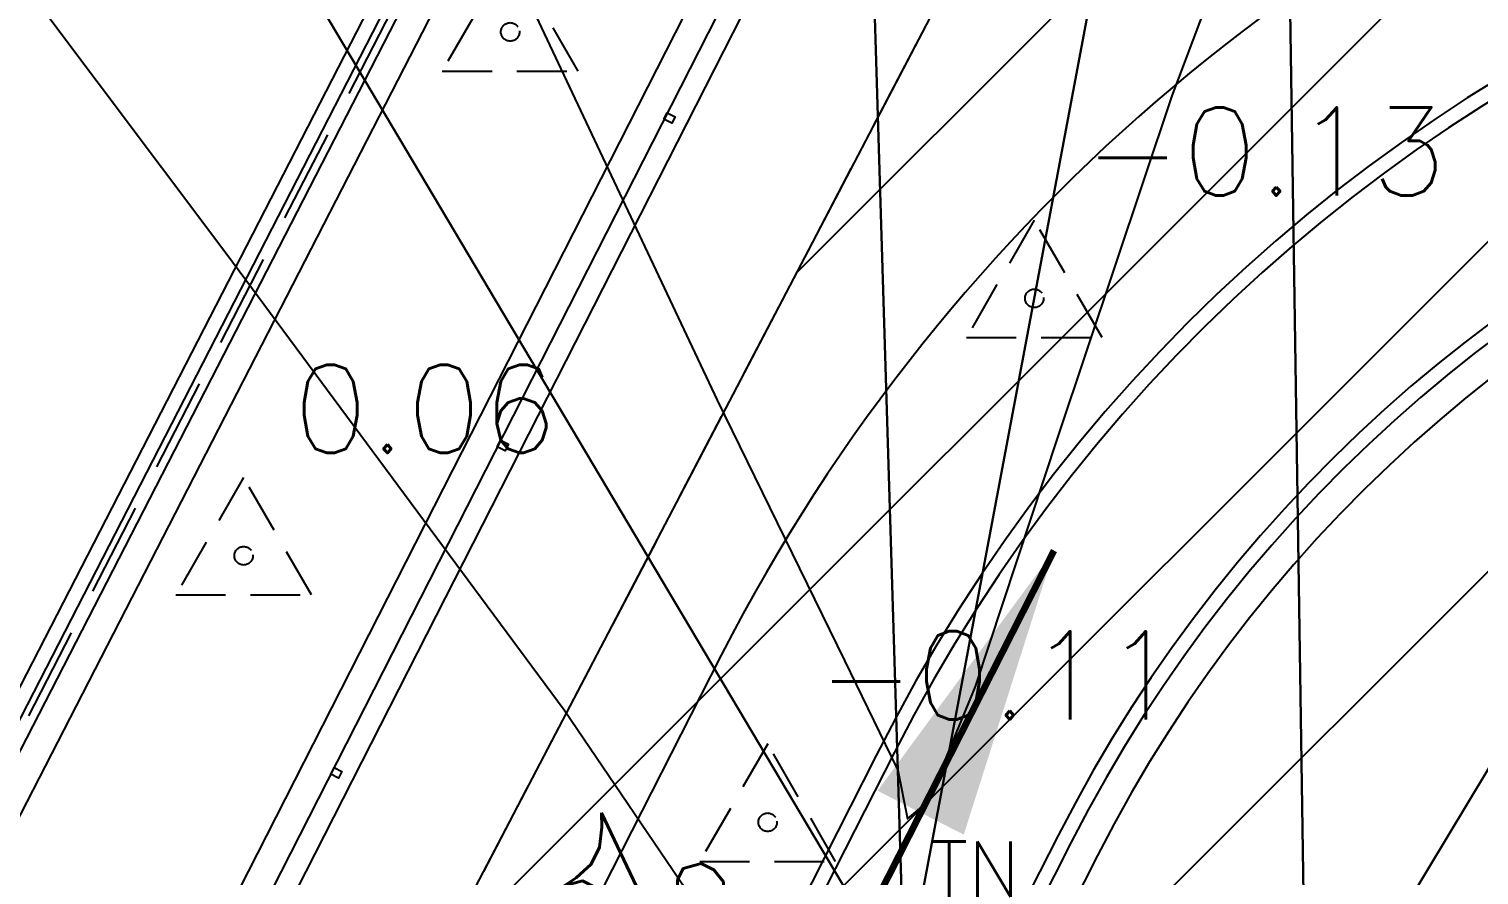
# Model space of a CAD drawing. Header units: metres. Extents: x 543100 to 543604, y 9574012 to 9574398.
# Drawn here: x 543218.71 to 543228.57, y 9574303.71 to 9574309.47 of the extents above; entities that cross this region are included whole.
import ezdxf

# ---------------------------------------------------------------- set-up
doc = ezdxf.new("R2010")
doc.units = ezdxf.units.M
doc.header["$LTSCALE"] = 0.1
for name, pattern in [('CONTINUO', [0]), ('DASHED2', [9.524999999999999, 6.35, -3.175]), ('HIDDEN', [9.524999999999999, 6.35, -3.175])]:
    doc.linetypes.add(name, pattern=pattern)
for name, color, linetype in [('###C_TOPO_TEXT', 7, 'Continuous'), ('#PROJ_PLATOS', 2, 'HIDDEN'), ('_TN', 2, 'CONTINUO'), ('Area praça', 5, 'Continuous'), ('C-TOPO-TEXT', 7, 'Continuous'), ('CurvasTG', 7, 'CONTINUO'), ('E2', 7, 'CONTINUO'), ('HACHURA', 1, 'Continuous'), ('IMPL_CERCA', 8, 'Continuous'), ('IMPL_MEIO FIO', 8, 'Continuous'), ('IMPL_VEGETAÇÃO', 8, 'Continuous'), ('IMPL_ÁRVORES', 8, 'Continuous'), ('IMPLANTAÇÃO', 1, 'Continuous'), ('MalhaTriTG', 7, 'CONTINUO'), ('PROJ_PLATOS', 2, 'DASHED2'), ('XREF_IMPLNTACAO', 2, 'Continuous')]:
    doc.layers.add(name, color=color, linetype=linetype)
doc.layers.get('IMPLANTAÇÃO').off()
doc.styles.add('SIMPLEX', font='simplex', dxfattribs={"height": 0.2})
doc.styles.get("Standard").update_dxf_attribs({"font": 'simplex.shx'})
doc.dimstyles.get("Standard").update_dxf_attribs({"dimtxt": 0.18, "dimasz": 0.18, "dimexe": 0.18, "dimexo": 0.0625, "dimgap": 0.09, "dimtad": 0, "dimtih": 1, "dimtoh": 1, "dimdec": 4, "dimzin": 0, "dimdsep": 46, "dimtxsty": 'Standard', "dimcen": 0.09, "dimadec": 0, "dimazin": 0, "dimtfac": 1, "dimtdec": 4, "dimtofl": 0, "dimtmove": 0, "dimatfit": 3, "dimfxl": 1, "dimtolj": 1, "dimtzin": 0, "dimarcsym": 0})

# ---------------------------------------------------------------- blocks, each defined once
blk = doc.blocks.new('A$C76815E95')
at = {"layer": 'HACHURA'}
h = blk.add_hatch(dxfattribs=at)
h.set_pattern_fill('ANSI31', color=1, scale=0.5, style=0)
h.set_pattern_definition([(45, (-56.71623454557266, -140.2760906778276), (-1.122532015133644, 1.122532015133644), [])])
h.paths.add_polyline_path([(78.50253660278395, -21.53023425675929), (78.1706479433924, -22.02040452882648), (30.00293476006482, -129.1186275184155), (23.85615117452107, -140.2760906778276), (-56.71623454557266, -83.83502537757158), (-56.29154449922498, -82.40403590723872), (-2.601691384217702, 20.28950879722834), (78.41679475666024, -21.48937489651144)])
at = {"layer": 'HACHURA', "color": 8, "elevation": 30.47163635617762, "flags": 128}
blk.add_lwpolyline([(78.50253660278395, -21.53023425675929), (78.1706479433924, -22.02040452882648), (30.00293476006482, -129.1186275184155), (23.85615117452107, -140.2760906778276), (-56.71623454557266, -83.83502537757158), (-56.29154449922498, -82.40403590723872), (-2.601691384217702, 20.28950879722834), (78.41679475666024, -21.48937489651144)], close=True, dxfattribs=at)
blk = doc.blocks.new('Arv-sup')
at = {"layer": 'IMPL_VEGETAÇÃO', "color": 2}
for p, q in [((-0.415055821887476, 2.138491807605618), (-0.3374561002065271, 2.138491807605618)), ((-0.415055821887476, 2.060930780092463), (-0.415055821887476, 2.138491807605618)), ((-0.3374561002065271, 2.138491807605618), (-0.3374561002065271, 2.09971129384904)), ((-0.8806546373597381, 2.060930780092463), (-0.8030544302922191, 2.060930780092463)), ((-0.8806546373597381, 1.71190549425117), (-0.8806546373597381, 2.060930780092463)), ((-0.8030544302922191, 2.060930780092463), (-0.8030544302922191, 2.022150266335885)), ((-0.4538556827279496, 2.060930780092463), (-0.415055821887476, 2.060930780092463)), ((-0.4538556827279496, 2.022150266335885), (-0.4538556827279496, 2.060930780092463)), ((-0.3374561002065271, 2.09971129384904), (-0.2210565176851027, 2.09971129384904)), ((-0.2210565176851027, 2.09971129384904), (-0.2210565176851027, 2.060930780092463)), ((-0.2210565176851027, 2.060930780092463), (-0.1822566568446291, 2.060930780092463)), ((-0.1822566568446291, 2.060930780092463), (-0.1822566568446291, 2.022150266335885)), ((-0.8030544302922191, 2.022150266335885), (-0.6866548477707966, 2.022150266335885)), ((-0.6866548477707966, 2.022150266335885), (-0.6866548477707966, 1.94458890780669)), ((-0.5314554044088986, 1.983369752579293), (-0.492655543568425, 1.983369752579293)), ((-0.5314554044088986, 1.905808394050112), (-0.5314554044088986, 1.983369752579293)), ((-0.492655543568425, 2.022150266335885), (-0.4538556827279496, 2.022150266335885)), ((-0.492655543568425, 1.983369752579293), (-0.492655543568425, 2.022150266335885)), ((-0.2210565176851027, 2.022150266335885), (-0.2210565176851027, 1.86702788029352)), ((-0.1822566568446291, 2.022150266335885), (-0.2210565176851027, 2.022150266335885)), ((-0.06585707432320476, 2.022150266335885), (0.01174264735774422, 2.022150266335885)), ((-0.06585707432320476, 1.86702788029352), (-0.06585707432320476, 2.022150266335885)), ((0.01174264735774422, 2.022150266335885), (0.01174264735774422, 1.983369752579293)), ((0.01174264735774422, 1.983369752579293), (0.05054250819821782, 1.983369752579293)), ((0.01174264735774422, 1.983369752579293), (0.08934236903869142, 1.983369752579293)), ((0.05054250819821782, 1.983369752579293), (0.05054250819821782, 1.94458890780669)), ((0.08934236903869142, 1.983369752579293), (0.08934236903869142, 1.94458890780669)), ((0.3997412557624873, 1.983369752579293), (0.4773414628300063, 1.983369752579293)), ((0.3997412557624873, 1.94458890780669), (0.3997412557624873, 1.983369752579293)), ((0.4773414628300063, 1.983369752579293), (0.4773414628300063, 1.905808394050112)), ((-0.6866548477707966, 1.94458890780669), (-0.6090551260898476, 1.94458890780669)), ((-0.6090551260898476, 1.94458890780669), (-0.6090551260898476, 1.905808394050112)), ((-0.6090551260898476, 1.905808394050112), (-0.5314554044088986, 1.905808394050112)), ((0.08934236903869142, 1.94458890780669), (0.1281422298791668, 1.94458890780669)), ((0.1281422298791668, 1.94458890780669), (0.1281422298791668, 1.905808394050112)), ((0.1281422298791668, 1.905808394050112), (0.1669420907196404, 1.905808394050112)), ((0.1669420907196404, 1.905808394050112), (0.1669420907196404, 1.828247366536942)), ((0.3221415340815383, 1.905808394050112), (0.3609413949220137, 1.905808394050112)), ((0.3221415340815383, 1.86702788029352), (0.3221415340815383, 1.905808394050112)), ((0.3609413949220137, 1.94458890780669), (0.3997412557624873, 1.94458890780669)), ((0.3609413949220137, 1.905808394050112), (0.3609413949220137, 1.94458890780669)), ((0.4773414628300063, 1.905808394050112), (0.5161413236704799, 1.905808394050112)), ((0.5161413236704799, 1.905808394050112), (0.5161413236704799, 1.86702788029352)), ((-0.2210565176851027, 1.86702788029352), (-0.1822566568446291, 1.86702788029352)), ((-0.1822566568446291, 1.86702788029352), (-0.1822566568446291, 1.828247366536942)), ((-0.1822566568446291, 1.828247366536942), (-0.1046569351636801, 1.828247366536942)), ((-0.1046569351636801, 1.86702788029352), (-0.06585707432320476, 1.86702788029352)), ((-0.1046569351636801, 1.828247366536942), (-0.1046569351636801, 1.86702788029352)), ((0.1669420907196404, 1.828247366536942), (0.2833416732410647, 1.828247366536942)), ((0.2833416732410647, 1.86702788029352), (0.3221415340815383, 1.86702788029352)), ((0.2833416732410647, 1.828247366536942), (0.2833416732410647, 1.86702788029352)), ((0.5161413236704799, 1.86702788029352), (0.6713407670323779, 1.86702788029352)), ((0.6713407670323779, 1.86702788029352), (0.6713407670323779, 1.828247366536942)), ((0.6713407670323779, 1.828247366536942), (0.7101406278728533, 1.828247366536942)), ((0.7101406278728533, 1.828247366536942), (0.7101406278728533, 1.71190549425117)), ((-1.268653245764483, 1.750686008007747), (-1.152253663243059, 1.750686008007747)), ((-1.268653245764483, 1.71190549425117), (-1.268653245764483, 1.750686008007747)), ((-1.152253663243059, 1.750686008007747), (-1.152253663243059, 1.71190549425117)), ((-1.307453106604957, 1.71190549425117), (-1.268653245764483, 1.71190549425117)), ((-1.307453106604957, 1.556783108208819), (-1.307453106604957, 1.71190549425117)), ((-1.152253663243059, 1.71190549425117), (-0.8806546373597381, 1.71190549425117)), ((0.7101406278728533, 1.71190549425117), (0.7489404887133269, 1.71190549425117)), ((0.7489404887133269, 1.71190549425117), (0.7489404887133269, 1.595563621965397)), ((0.7489404887133269, 1.595563621965397), (0.7877403495538022, 1.595563621965397)), ((0.7877403495538022, 1.595563621965397), (0.7877403495538022, 1.440441235923046)), ((-1.268653245764483, 1.556783108208819), (-1.307453106604957, 1.556783108208819)), ((-1.268653245764483, 1.518002594452227), (-1.268653245764483, 1.556783108208819)), ((-1.229853384924008, 1.518002594452227), (-1.268653245764483, 1.518002594452227)), ((-1.229853384924008, 1.401660722166454), (-1.229853384924008, 1.518002594452227)), ((0.9429397929157002, 1.518002594452227), (1.020539514596647, 1.518002594452227)), ((0.9429397929157002, 1.479221749679624), (0.9429397929157002, 1.518002594452227)), ((1.020539514596647, 1.556783108208819), (1.098139236277596, 1.556783108208819)), ((1.020539514596647, 1.518002594452227), (1.020539514596647, 1.556783108208819)), ((1.098139236277596, 1.556783108208819), (1.098139236277596, 1.479221749679624)), ((0.7877403495538022, 1.440441235923046), (0.9041399320752248, 1.440441235923046)), ((0.9041399320752248, 1.479221749679624), (0.9429397929157002, 1.479221749679624)), ((0.9041399320752248, 1.440441235923046), (0.9041399320752248, 1.479221749679624)), ((1.098139236277596, 1.479221749679624), (1.136939097118072, 1.479221749679624)), ((1.136939097118072, 1.479221749679624), (1.136939097118072, 1.440441235923046)), ((1.136939097118072, 1.440441235923046), (1.408538123001392, 1.440441235923046)), ((1.408538123001392, 1.440441235923046), (1.408538123001392, 1.362880208409877)), ((-1.307453106604957, 1.362880208409877), (-1.268653245764483, 1.362880208409877)), ((-1.307453106604957, 1.285318849880682), (-1.307453106604957, 1.362880208409877)), ((-1.268653245764483, 1.401660722166454), (-1.229853384924008, 1.401660722166454)), ((-1.268653245764483, 1.362880208409877), (-1.268653245764483, 1.401660722166454)), ((1.408538123001392, 1.362880208409877), (1.447337983841868, 1.362880208409877)), ((1.447337983841868, 1.362880208409877), (1.447337983841868, 1.324099363637274)), ((-1.695451715009701, 0.7811711779970381), (-1.695451715009701, 1.324099363637274)), ((-1.695451715009701, 1.324099363637274), (-1.617851993328753, 1.324099363637274)), ((-1.617851993328753, 1.324099363637274), (-1.617851993328753, 1.285318849880682)), ((-1.617851993328753, 1.285318849880682), (-1.385052828285906, 1.285318849880682)), ((-1.385052828285906, 1.285318849880682), (-1.385052828285906, 1.246538336124104)), ((-1.268653245764483, 1.285318849880682), (-1.307453106604957, 1.285318849880682)), ((-1.268653245764483, 1.130196463838331), (-1.268653245764483, 1.285318849880682)), ((1.447337983841868, 1.324099363637274), (1.486137844682341, 1.324099363637274)), ((1.486137844682341, 1.324099363637274), (1.486137844682341, 1.285318849880682)), ((1.486137844682341, 1.285318849880682), (1.524937705522817, 1.285318849880682)), ((1.524937705522817, 1.285318849880682), (1.524937705522817, 1.207757822367526)), ((-1.385052828285906, 1.246538336124104), (-1.307453106604957, 1.246538336124104)), ((-1.307453106604957, 1.246538336124104), (-1.307453106604957, 1.207757822367526)), ((-1.307453106604957, 1.207757822367526), (-1.268653245764483, 1.207757822367526)), ((-1.268653245764483, 1.207757822367526), (-1.268653245764483, 1.130196463838331)), ((1.524937705522817, 1.207757822367526), (1.56373756636329, 1.207757822367526)), ((1.56373756636329, 1.207757822367526), (1.56373756636329, 1.130196463838331)), ((1.56373756636329, 1.130196463838331), (1.641337288044239, 1.130196463838331)), ((1.641337288044239, 1.130196463838331), (1.641337288044239, 1.091415950081753)), ((1.641337288044239, 1.091415950081753), (1.718937009725188, 1.091415950081753)), ((1.718937009725188, 1.091415950081753), (1.718937009725188, 1.052635436325176)), ((1.718937009725188, 1.052635436325176), (1.757736870565662, 1.052635436325176)), ((1.757736870565662, 1.052635436325176), (1.757736870565662, 0.8975130502828108)), ((1.641337288044239, 0.8975130502828108), (1.641337288044239, 0.8587322055102078)), ((1.757736870565662, 0.8975130502828108), (1.641337288044239, 0.8975130502828108)), ((1.602537427203764, 0.8587322055102078), (1.602537427203764, 0.7811711779970381)), ((1.641337288044239, 0.8587322055102078), (1.602537427203764, 0.8587322055102078)), ((-1.928250880052548, 0.7811711779970381), (-1.695451715009701, 0.7811711779970381)), ((-1.928250880052548, 0.7036101504838825), (-1.928250880052548, 0.7811711779970381)), ((1.602537427203764, 0.7811711779970381), (1.718937009725188, 0.7811711779970381)), ((1.718937009725188, 0.7811711779970381), (1.718937009725188, 0.7423906642404603)), ((1.718937009725188, 0.7423906642404603), (1.796536731406137, 0.7423906642404603)), ((1.796536731406137, 0.7423906642404603), (1.796536731406137, 0.7036101504838825)), ((-1.889451019212073, 0.7036101504838825), (-1.928250880052548, 0.7036101504838825)), ((-1.889451019212073, 0.6648293057112653), (-1.889451019212073, 0.7036101504838825)), ((-1.850651158371599, 0.6648293057112653), (-1.889451019212073, 0.6648293057112653)), ((-1.850651158371599, 0.470926405912337), (-1.850651158371599, 0.6648293057112653)), ((1.796536731406137, 0.7036101504838825), (1.874136938473656, 0.7036101504838825)), ((1.874136938473656, 0.7036101504838825), (1.874136938473656, 0.5097069196689148)), ((1.835337077633181, 0.5097069196689148), (1.835337077633181, 0.3545845336265643)), ((1.874136938473656, 0.5097069196689148), (1.835337077633181, 0.5097069196689148)), ((-1.889451019212073, 0.470926405912337), (-1.850651158371599, 0.470926405912337)), ((-1.889451019212073, 0.1994621475841996), (-1.889451019212073, 0.470926405912337)), ((1.835337077633181, 0.3545845336265643), (1.91293679931413, 0.3545845336265643)), ((1.91293679931413, 0.3545845336265643), (1.91293679931413, 0.3158040198699723)), ((1.91293679931413, 0.3158040198699723), (1.990536520995079, 0.3158040198699723)), ((1.990536520995079, 0.3158040198699723), (1.990536520995079, 0.2382429923568168)), ((1.990536520995079, 0.2382429923568168), (2.029336381835552, 0.2382429923568168)), ((2.029336381835552, 0.2382429923568168), (2.029336381835552, 0.08312060631445206)), ((-2.005850601733496, 0.1606816338276218), (-1.928250880052548, 0.1606816338276218)), ((-1.928250880052548, 0.1606816338276218), (-2.005850601733496, 0.1606816338276218)), ((-1.928250880052548, 0.1606816338276218), (-1.928250880052548, 0.121901120071044)), ((-1.928250880052548, -0.4210273965852167), (-1.928250880052548, 0.1606816338276218)), ((-1.850651158371599, 0.1994621475841996), (-1.889451019212073, 0.1994621475841996)), ((-1.850651158371599, 0.121901120071044), (-1.850651158371599, 0.1994621475841996)), ((-1.928250880052548, 0.121901120071044), (-1.850651158371599, 0.121901120071044)), ((1.874136938473656, 0.08312060631445206), (1.874136938473656, -0.1107826245005015)), ((2.029336381835552, 0.08312060631445206), (1.874136938473656, 0.08312060631445206)), ((1.874136938473656, -0.1107826245005015), (1.91293679931413, -0.1107826245005015)), ((1.91293679931413, -0.1107826245005015), (1.91293679931413, -0.4210273965852167)), ((-1.889451019212073, -0.4210273965852167), (-1.928250880052548, -0.4210273965852167)), ((-1.889451019212073, -0.4598079103417945), (-1.889451019212073, -0.4210273965852167)), ((-1.850651158371599, -0.4598079103417945), (-1.889451019212073, -0.4598079103417945)), ((-1.850651158371599, -0.4985884240983864), (-1.850651158371599, -0.4598079103417945)), ((1.757736870565662, -0.4598079103417945), (1.757736870565662, -0.4985884240983864)), ((1.835337077633181, -0.4598079103417945), (1.757736870565662, -0.4598079103417945)), ((1.835337077633181, -0.4210273965852167), (1.835337077633181, -0.4598079103417945)), ((1.91293679931413, -0.4210273965852167), (1.835337077633181, -0.4210273965852167)), ((-1.811851297531124, -0.4985884240983864), (-1.850651158371599, -0.4985884240983864)), ((-1.811851297531124, -0.653710810140737), (-1.811851297531124, -0.4985884240983864)), ((1.718937009725188, -0.4985884240983864), (1.718937009725188, -0.7700526824265097)), ((1.757736870565662, -0.4985884240983864), (1.718937009725188, -0.4985884240983864)), ((-1.928250880052548, -0.653710810140737), (-1.811851297531124, -0.653710810140737)), ((-1.928250880052548, -0.8476137099396652), (-1.928250880052548, -0.653710810140737)), ((-1.656651854169227, -0.7700526824265097), (-1.656651854169227, -0.8088331961830875)), ((-1.579052132488278, -0.7700526824265097), (-1.656651854169227, -0.7700526824265097)), ((-1.579052132488278, -0.8863942236962572), (-1.579052132488278, -0.7700526824265097)), ((1.718937009725188, -0.7700526824265097), (1.757736870565662, -0.7700526824265097)), ((1.757736870565662, -0.7700526824265097), (1.757736870565662, -0.8088331961830875)), ((-1.734251575850176, -0.8476137099396652), (-1.928250880052548, -0.8476137099396652)), ((-1.734251575850176, -0.8088331961830875), (-1.734251575850176, -0.8476137099396652)), ((-1.656651854169227, -0.8088331961830875), (-1.734251575850176, -0.8088331961830875)), ((-1.268653245764483, -0.8088331961830875), (-1.268653245764483, -0.8863942236962572)), ((-1.113453802402585, -0.8088331961830875), (-1.268653245764483, -0.8088331961830875)), ((-1.113453802402585, -0.8476137099396652), (-1.113453802402585, -0.8088331961830875)), ((-1.07465394156211, -0.8476137099396652), (-1.113453802402585, -0.8476137099396652)), ((-1.07465394156211, -1.15785848202438), (-1.07465394156211, -0.8476137099396652)), ((1.757736870565662, -0.8088331961830875), (1.796536731406137, -0.8088331961830875)), ((1.796536731406137, -0.8088331961830875), (1.796536731406137, -0.8476137099396652)), ((1.796536731406137, -0.8476137099396652), (1.835337077633181, -0.8476137099396652)), ((1.835337077633181, -0.8476137099396652), (1.835337077633181, -0.9251750684688602)), ((-1.540252271647804, -0.8863942236962572), (-1.579052132488278, -0.8863942236962572)), ((-1.540252271647804, -0.963955582225438), (-1.540252271647804, -0.8863942236962572)), ((-1.385052828285906, -0.9251750684688602), (-1.385052828285906, -0.963955582225438)), ((-1.307453106604957, -0.9251750684688602), (-1.385052828285906, -0.9251750684688602)), ((-1.307453106604957, -0.8863942236962572), (-1.307453106604957, -0.9251750684688602)), ((-1.268653245764483, -0.8863942236962572), (-1.307453106604957, -0.8863942236962572)), ((1.796536731406137, -0.9251750684688602), (1.796536731406137, -0.963955582225438)), ((1.835337077633181, -0.9251750684688602), (1.796536731406137, -0.9251750684688602)), ((-1.501452410807329, -0.963955582225438), (-1.540252271647804, -0.963955582225438)), ((-1.501452410807329, -1.00273609598203), (-1.501452410807329, -0.963955582225438)), ((-1.42385268912638, -1.00273609598203), (-1.501452410807329, -1.00273609598203)), ((-1.42385268912638, -0.963955582225438), (-1.42385268912638, -1.00273609598203)), ((-1.385052828285906, -0.963955582225438), (-1.42385268912638, -0.963955582225438)), ((1.718937009725188, -1.00273609598203), (1.718937009725188, -1.041516609738608)), ((1.757736870565662, -1.00273609598203), (1.718937009725188, -1.00273609598203)), ((1.757736870565662, -0.963955582225438), (1.757736870565662, -1.00273609598203)), ((1.796536731406137, -0.963955582225438), (1.757736870565662, -0.963955582225438)), ((1.641337288044239, -1.041516609738608), (1.641337288044239, -1.274200354310153)), ((1.718937009725188, -1.041516609738608), (1.641337288044239, -1.041516609738608)), ((-1.113453802402585, -1.15785848202438), (-1.07465394156211, -1.15785848202438)), ((-1.113453802402585, -1.196638995780958), (-1.113453802402585, -1.15785848202438)), ((-1.113453802402585, -1.15785848202438), (-1.113453802402585, -1.196638995780958)), ((-1.113453802402585, -1.196638995780958), (-1.113453802402585, -1.15785848202438)), ((-1.385052828285906, -1.235419840553575), (-1.346252967445432, -1.235419840553575)), ((-1.385052828285906, -1.312980868066731), (-1.385052828285906, -1.235419840553575)), ((-1.346252967445432, -1.196638995780958), (-1.113453802402585, -1.196638995780958)), ((-1.346252967445432, -1.235419840553575), (-1.346252967445432, -1.196638995780958)), ((1.098139236277596, -1.235419840553575), (1.098139236277596, -1.468103254109096)), ((1.136939097118072, -1.235419840553575), (1.098139236277596, -1.235419840553575)), ((1.29213854047997, -1.196638995780958), (1.136939097118072, -1.196638995780958)), ((1.136939097118072, -1.196638995780958), (1.136939097118072, -1.235419840553575)), ((1.29213854047997, -1.235419840553575), (1.29213854047997, -1.196638995780958)), ((1.330938401320443, -1.235419840553575), (1.29213854047997, -1.235419840553575)), ((1.330938401320443, -1.312980868066731), (1.330938401320443, -1.235419840553575)), ((-1.462652549966855, -1.312980868066731), (-1.385052828285906, -1.312980868066731)), ((-1.462652549966855, -1.429322740352504), (-1.462652549966855, -1.312980868066731)), ((1.369738262160919, -1.312980868066731), (1.330938401320443, -1.312980868066731)), ((1.369738262160919, -1.351761381823323), (1.369738262160919, -1.312980868066731)), ((1.524937705522817, -1.274200354310153), (1.524937705522817, -1.351761381823323)), ((1.641337288044239, -1.274200354310153), (1.524937705522817, -1.274200354310153)), ((1.524937705522817, -1.351761381823323), (1.369738262160919, -1.351761381823323)), ((-1.385052828285906, -1.429322740352504), (-1.462652549966855, -1.429322740352504)), ((-1.385052828285906, -1.545664612638276), (-1.385052828285906, -1.429322740352504)), ((-1.152253663243059, -1.468103254109096), (-1.152253663243059, -1.506883767865673)), ((-1.07465394156211, -1.468103254109096), (-1.152253663243059, -1.468103254109096)), ((-1.07465394156211, -1.662006153908024), (-1.07465394156211, -1.468103254109096)), ((1.098139236277596, -1.468103254109096), (1.136939097118072, -1.468103254109096)), ((1.136939097118072, -1.468103254109096), (1.136939097118072, -1.623225640151446)), ((-1.229853384924008, -1.545664612638276), (-1.385052828285906, -1.545664612638276)), ((-1.229853384924008, -1.506883767865673), (-1.229853384924008, -1.545664612638276)), ((-1.152253663243059, -1.506883767865673), (-1.229853384924008, -1.506883767865673)), ((1.098139236277596, -1.623225640151446), (1.098139236277596, -1.662006153908024)), ((1.136939097118072, -1.623225640151446), (1.098139236277596, -1.623225640151446)), ((-1.035854080721636, -1.662006153908024), (-1.07465394156211, -1.662006153908024)), ((-1.035854080721636, -1.700786998680641), (-1.035854080721636, -1.662006153908024)), ((-0.9970542198811607, -1.700786998680641), (-1.035854080721636, -1.700786998680641)), ((-0.9970542198811607, -1.778348026193797), (-0.9970542198811607, -1.700786998680641)), ((1.059339375437123, -1.662006153908024), (1.059339375437123, -1.739567512437219)), ((1.098139236277596, -1.662006153908024), (1.059339375437123, -1.662006153908024)), ((-0.9582543590406871, -1.778348026193797), (-0.9970542198811607, -1.778348026193797)), ((-0.9582543590406871, -1.855909053706966), (-0.9582543590406871, -1.778348026193797)), ((0.5937410453514289, -1.778348026193797), (0.5937410453514289, -1.817128539950389)), ((0.7489404887133269, -1.778348026193797), (0.5937410453514289, -1.778348026193797)), ((0.7489404887133269, -1.817128539950389), (0.7489404887133269, -1.778348026193797)), ((1.020539514596647, -1.739567512437219), (1.020539514596647, -1.894689898479569)), ((1.059339375437123, -1.739567512437219), (1.020539514596647, -1.739567512437219)), ((-0.9194544982002117, -1.855909053706966), (-0.9582543590406871, -1.855909053706966)), ((-0.9194544982002117, -1.894689898479569), (-0.9194544982002117, -1.855909053706966)), ((-0.5314554044088986, -1.855909053706966), (-0.5314554044088986, -1.894689898479569)), ((-0.2986562393660517, -1.855909053706966), (-0.5314554044088986, -1.855909053706966)), ((-0.1434567960041537, -1.817128539950389), (-0.2986562393660517, -1.817128539950389)), ((-0.2986562393660517, -1.817128539950389), (-0.2986562393660517, -1.855909053706966)), ((-0.1434567960041537, -1.894689898479569), (-0.1434567960041537, -1.817128539950389)), ((0.5161413236704799, -1.855909053706966), (0.5161413236704799, -1.894689898479569)), ((0.5549411845109553, -1.855909053706966), (0.5161413236704799, -1.855909053706966)), ((0.5549411845109553, -1.817128539950389), (0.5549411845109553, -1.855909053706966)), ((0.5937410453514289, -1.817128539950389), (0.5549411845109553, -1.817128539950389)), ((0.7877403495538022, -1.817128539950389), (0.7489404887133269, -1.817128539950389)), ((0.7877403495538022, -1.894689898479569), (0.7877403495538022, -1.817128539950389)), ((-0.8806546373597381, -1.894689898479569), (-0.9194544982002117, -1.894689898479569)), ((-0.8806546373597381, -1.933470412236161), (-0.8806546373597381, -1.894689898479569)), ((-0.6090551260898476, -1.933470412236161), (-0.8806546373597381, -1.933470412236161)), ((-0.6090551260898476, -1.894689898479569), (-0.6090551260898476, -1.933470412236161)), ((-0.5314554044088986, -1.894689898479569), (-0.6090551260898476, -1.894689898479569)), ((-0.1822566568446291, -2.204934670564285), (-0.1822566568446291, -1.894689898479569)), ((-0.1822566568446291, -1.894689898479569), (-0.1434567960041537, -1.894689898479569)), ((0.4385411166029627, -1.894689898479569), (0.4385411166029627, -2.011031439749317)), ((0.5161413236704799, -1.894689898479569), (0.4385411166029627, -1.894689898479569)), ((0.8265402103942758, -1.894689898479569), (0.7877403495538022, -1.894689898479569)), ((0.8265402103942758, -1.933470412236161), (0.8265402103942758, -1.894689898479569)), ((0.9817396537561738, -1.933470412236161), (0.8265402103942758, -1.933470412236161)), ((0.9817396537561738, -1.894689898479569), (0.9817396537561738, -1.933470412236161)), ((1.020539514596647, -1.894689898479569), (0.9817396537561738, -1.894689898479569)), ((0.2057419515601158, -2.049812284521934), (0.2057419515601158, -2.088592798278512)), ((0.3997412557624873, -2.049812284521934), (0.2057419515601158, -2.049812284521934)), ((0.3997412557624873, -2.011031439749317), (0.3997412557624873, -2.049812284521934)), ((0.4385411166029627, -2.011031439749317), (0.3997412557624873, -2.011031439749317)), ((0.1281422298791668, -2.12737331203509), (0.1281422298791668, -2.166153825791667)), ((0.1669420907196404, -2.12737331203509), (0.1281422298791668, -2.12737331203509)), ((0.1669420907196404, -2.088592798278512), (0.1669420907196404, -2.12737331203509)), ((0.2057419515601158, -2.088592798278512), (0.1669420907196404, -2.088592798278512)), ((0.01174264735774422, -2.204934670564285), (-0.1822566568446291, -2.204934670564285)), ((0.01174264735774422, -2.166153825791667), (0.01174264735774422, -2.204934670564285)), ((0.1281422298791668, -2.166153825791667), (0.01174264735774422, -2.166153825791667))]:
    blk.add_line(p, q, dxfattribs=at)
blk.add_circle((0, 1.4210854715202e-14), 0.15, dxfattribs=at)
blk = doc.blocks.new('CERCA')
at = {"layer": 'IMPL_CERCA', "color": 3}
blk.add_lwpolyline([(-0.02499999990686774, 0), (0.02500000002328306, 0), (0.02500000002328306, -0.06000000052154064), (-0.02499999990686774, -0.06000000052154064)], close=True, dxfattribs=at)
blk = doc.blocks.new('A$C00972E22')
at = {"layer": 'CurvasTG', "color": 1, "linetype": 'CONTINUO', "elevation": 31, "flags": 128}
blk.add_lwpolyline([(38.88294901954941, 198.8448858708143), (39.09098140825517, 198.581030940637), (39.1638925478328, 198.7488424181938), (39.09524170891382, 199.5925638210028), (38.82505353097804, 201.3639578092843), (38.465255695628, 203.7825949005783), (38.1707516440656, 206.4349975883961), (38.01590969483368, 208.9629254620522), (37.75295768654905, 211.2290865108371), (37.05358834122308, 213.1514258347452), (35.72863571415655, 214.6449615098536), (34.14549922966398, 215.6130035482347), (32.81071965326555, 215.955934939906), (32.06272972817533, 215.621551733464), (31.56753010838293, 214.7473022025079), (30.82301342696883, 213.5180476848036), (29.57543406798504, 212.0644135400653), (28.56449341657571, 210.3000812157989), (28.77825460792519, 208.0844961926341), (30.83430897979997, 205.3959222044796), (33.86836067470722, 202.6878960374743), (36.64564203913324, 200.5327727310359), (38.22004324686714, 199.3450004961342), (38.80008579720743, 198.9074002001435), (38.88294901954941, 198.8448858708143)], close=True, dxfattribs=at)
blk.add_lwpolyline([(61.34383847960271, 58.16363937035203), (58.48142032488249, 59.33823710866272), (56.35533196968026, 60.29995072074234), (54.03577868151478, 61.51128869690001), (51.80674377293326, 62.91540491580963), (49.8089491429273, 64.40421263128519), (48.14730133372359, 65.85681495815516), (46.88176910136826, 67.19263183139265), (45.89257004181854, 68.49235050752759), (45.01498395879753, 69.8769750688225), (44.13940259744413, 71.42549369297922), (43.37666543596424, 73.04883094877005), (42.89272388885729, 74.61589549668133), (42.79811137006618, 76.03707525320351), (42.98168928478844, 77.38867514953017), (43.27690103859641, 78.78847936913371), (43.54026136244647, 80.30433868058026), (43.72057029488496, 81.8043701723218), (43.78969920123927, 83.10675751231611), (43.73769404902123, 84.11137923784554), (43.62729920004494, 85.04489333368838), (43.53943361877464, 86.21565265767276), (43.51910592638887, 87.8737687729299), (43.46768337744288, 90.03638806380332), (43.25062288274057, 92.66241562739015), (42.78706634719856, 95.63057155534625), (42.21089564054273, 98.49883592501283), (41.70967762568034, 100.7450038120151), (41.42356145638041, 102.1140390578657), (41.30302544799633, 103.4195805992931), (41.25113021093421, 105.7424361314625), (41.17110322252847, 109.8068595156074), (40.96683944505639, 114.9108892250806), (40.54240071377717, 119.9960098881274), (39.86257929936983, 124.2344129551202), (39.13508923421614, 127.7211171165109), (38.62837499077432, 130.7818478774279), (38.52134943264537, 133.6899909768254), (38.63479902385734, 136.5095730628818), (38.69997861539014, 139.2522810138762), (38.52025077934377, 141.8831368666142), (38.18740894482471, 144.1805032882839), (37.86535425181501, 145.8760781027377), (37.68096458702348, 146.7946187667549), (37.61302481894381, 147.1331212613732), (37.60329655767418, 147.1816411931068), (37.5856467646081, 147.2324679531157), (37.46236378676258, 147.5868260487914), (37.12784131872468, 148.5481737740338), (36.52098534745164, 150.2833222765476), (35.75875101727434, 152.4124941639602), (35.00260575744323, 154.4192649107426), (34.37996015301906, 155.9251735080034), (33.88199738203548, 157.1036130469292), (33.46584377507679, 158.2659401334822), (33.09323602193035, 159.6491114646196), (32.7443522347603, 161.19248409383), (32.40398088819347, 162.761015156284), (32.09603476175107, 164.2971133571118), (32.00092385639437, 166.0529936738312), (32.3381824803073, 168.3583226464689), (33.24829994863831, 171.3765125293285), (34.5555856062565, 174.605958443135), (36.00530380406417, 177.3788012247533), (37.36543295881711, 179.286452524364), (38.4948077222798, 180.9574072565883), (39.27497681067325, 183.2794311530888), (39.63443353376351, 186.8102365974337), (39.68944960064255, 190.7873225584626), (39.60324131208472, 194.1181346587837), (39.41104919672944, 196.0387126002461), (38.63621067418717, 197.0994724202901), (36.67408738960512, 198.179424231872), (33.21169667574577, 199.9095909837633), (29.10267863818444, 201.9290469326079), (25.49232906918041, 203.6288791578263), (23.25323540740646, 204.5542781185359), (22.16715166321956, 204.8668477144092), (21.74312349152751, 204.8822952210903), (21.5625166434329, 204.8626775257289), (21.49597727810033, 204.8554499540478), (21.48647165461443, 204.8544174414128)], dxfattribs=at)
at = {"layer": 'IMPL_CERCA'}
for p, q in [((35.45588274707552, 227.1066698338836), (35.45588275440969, 100.0984222386032)), ((35.45588274707552, 227.1066698338836), (35.45588275440969, 100.0984222386032)), ((35.60588274738787, 221.9614853579645), (35.60588275443297, 100.0984222386032))]:
    blk.add_line(p, q, dxfattribs=at)
at = {"layer": 'IMPL_MEIO FIO', "color": 1}
for p, q in [((35.25588274712209, 226.9000361710787), (35.25588275445625, 100.1813378669322)), ((38.70664479886182, 198.8681923337281), (38.70639704063069, 100.1595694292337)), ((38.80639703280758, 198.9431871939451), (38.80639704072382, 110.7231081891805)), ((40.05639703234192, 198.9431871976703), (40.05639703653287, 110.7228321302682)), ((37.4566201698035, 198.8371305949986), (37.45639717753511, 100.1595799587667))]:
    blk.add_line(p, q, dxfattribs=at)
at = {"layer": 'IMPL_MEIO FIO', "color": 1, "linetype": 'CONTINUO'}
for p, q in [((33.33042439667042, 178.2857374288142), (33.45166255428921, 208.9596297778189)), ((33.43037738464773, 178.2736455295235), (33.55171877937391, 208.9736573975533)), ((33.63028336071875, 178.2494617309421), (33.75183122954331, 209.0017126370221))]:
    blk.add_line(p, q, dxfattribs=at)
at = {"layer": 'IMPL_MEIO FIO'}
for points in [[(49.73021164140664, 208.937865935266, 0.4046900807881328), (40.05639703234192, 198.9431871976703, 3.03149383033688e-10), (40.05639703653287, 110.7228313833475, 3059019602.697577)], [(49.73347349534743, 208.8379191476852, 0.4046900807777953), (40.15639703243505, 198.9431871976703), (40.15639703650959, 110.7228313833475)], [(49.73999720334541, 208.6380255725235, 0.4046900807666199), (40.35639703238849, 198.9431871976703), (40.35639703646302, 110.7228313833475)]]:
    blk.add_lwpolyline(points, format="xyb", dxfattribs=at)
at = {"layer": 'IMPL_MEIO FIO', "color": 1}
for centre, radius, start, end in [((50.0565669714706, 198.9428016822785), 12.60038990867918, 91.52891733251879, 180.4805071994628), ((50.05639703280758, 198.9431871958077), 11.35, 91.79491320739783, 180.3785832784464), ((50.05639703280758, 198.9431871958077), 11.25, 91.76232346651885, 180), ((50.05639703338966, 198.9431871958077), 10.00000000026489, 91.8692357833828, 180)]:
    blk.add_arc(centre, radius, start, end, dxfattribs=at)
at = {"layer": 'IMPL_CERCA', "rotation": 90.00000000330859}
for p in [(35.4558827484725, 202.0972031503916), (35.45588274870533, 199.5972031503916), (35.45588274882175, 197.0972031503916)]:
    blk.add_blockref('CERCA', p, dxfattribs=at)
at = {"layer": 'IMPL_ÁRVORES', "xscale": 1.25, "yscale": 1.25, "zscale": 1.25}
blk.add_blockref('Arv-sup', (45.11880432209, 198.8106344062835), dxfattribs=at)
blk = doc.blocks.new('Base_Implantacao')
at = {"layer": 'Area praça'}
blk.add_lwpolyline([(543169.375966441, 9574203.375737434), (543253.5850714714, 9574146.03478178), (543319.7998506648, 9574291.166109739), (543234.3774111079, 9574331.16525853)], close=True, dxfattribs=at)
at = {"layer": 'IMPLANTAÇÃO', "rotation": 333.0393706475627}
blk.add_blockref('A$C00972E22', (543099.8097354489, 9574144.815856133), dxfattribs=at)
at = {"layer": 'MalhaTriTG', "color": 132}
mesh = blk.add_polyface(dxfattribs=at)
corners = [(543224.664, 9574302.936, 30.992), (543210.265, 9574288.67, 31.209), (543216.703, 9574288.465, 31.154), (543213.734, 9574321.335, 30.969), (543218.85, 9574331.345, 30.895), (543226.223, 9574326.207, 30.933), (543224.268, 9574315.932, 31.062), (543219.876, 9574286.567, 30.533), (543193.607, 9574282.384, 31.298), (543227.396, 9574302.372, 30.53), (543227.186, 9574316.359, 31.22), (543239.215, 9574322.014, 30.485), (543230.57, 9574334.709, 30.757), (543225.45, 9574344.044, 30.865), (543250.101, 9574371.359, 30.793), (543235.218, 9574379.328, 30.85), (543243.115, 9574295.416, 30.237), (543260.488, 9574287.844, 29.96), (543254.859, 9574311.797, 30.344), (543254.233, 9574321.821, 30.714), (543271.924, 9574304.366, 30.172), (543267.489, 9574362.43, 30.657), (543240.338, 9574372.751, 30.753), (543240.528, 9574376.308, 30.661), (543253.768, 9574378.732, 30.858), (543253.993, 9574377.599, 30.878), (543254.701, 9574379.306, 30.904), (543255.768, 9574376.437, 30.874), (543276.872, 9574367.935, 30.831), (543257.017, 9574378.285, 30.88)]
mesh.append_faces([[corners[k] for k in face] for face in [(0, 1, 2), (0, 3, 1), (4, 3, 5), (0, 6, 3), (5, 3, 6), (2, 7, 0), (3, 8, 1), (0, 9, 10), (9, 0, 7), (10, 9, 11), (10, 5, 6), (4, 12, 13), (4, 5, 12), (11, 12, 5), (13, 12, 14), (5, 10, 11), (6, 0, 10), (3, 4, 15), (15, 4, 13), (9, 16, 11), (16, 17, 18), (19, 18, 20), (20, 18, 17), (19, 21, 12), (19, 11, 18), (18, 11, 16), (22, 14, 23), (13, 14, 22), (23, 14, 24), (22, 23, 15), (23, 24, 15), (24, 14, 25), (24, 25, 26), (15, 24, 26), (14, 27, 25), (15, 13, 22), (21, 28, 29), (25, 29, 26), (29, 25, 27), (29, 27, 21), (21, 27, 14), (21, 14, 12), (19, 12, 11)]], dxfattribs={"color": 132})
blk = doc.blocks.new('STA')
blk.add_lwpolyline([(0, 0.9999999999999964), (-0.8660254037844339, -0.5000000000000036), (0.8660254037844339, -0.5000000000000036)], close=True)
blk.add_circle((0, 0), 0.1181215260333346)
blk = doc.blocks.new('SIMB_PONTO')
at = {"color": 0}
blk.add_point((0, 0), dxfattribs=at)
for tag in ['desc:', 'cota:', 'pto:']:
    blk.add_attdef(tag, (0, 0), '', height=1)

msp = doc.modelspace()

# ---------------------------------------------------------------- linework, layer by layer
at = {"layer": '#PROJ_PLATOS'}
for p, q in [((543210.430299751, 9574288.698598247, 31.21), (543224.4411708936, 9574315.942238396, 31.06)), ((543174.1399279292, 9574212.57016413, 31.4), (543227.8297810442, 9574315.263708834, 30.85))]:
    msp.add_line(p, q, dxfattribs=at)
at = {"layer": 'Area praça'}
msp.add_lwpolyline([(543169.375966441, 9574203.375737434), (543253.5850714714, 9574146.03478178), (543319.7998506648, 9574291.166109739), (543234.3774111079, 9574331.16525853)], close=True, dxfattribs=at)
at = {"layer": 'CurvasTG', "color": 54, "linetype": 'CONTINUO', "elevation": 31, "flags": 128}
msp.add_lwpolyline([(543224.6187428571, 9574304.421257144), (543224.6845398691, 9574304.091761086), (543224.8256089548, 9574304.208278203), (543225.1469440485, 9574304.991427297), (543225.7092316998, 9574306.69280054), (543226.4850945007, 9574309.011700448), (543227.4251390536, 9574311.509357126), (543228.433232831, 9574313.832747385), (543229.2262867836, 9574315.97183483), (543229.4744727326, 9574318.002329767), (543228.970654673, 9574319.934249962), (543227.9984652956, 9574321.514842993), (543226.9642294662, 9574322.42566389), (543226.1459303416, 9574322.466744307), (543225.3081842466, 9574321.91202241), (543224.0872657987, 9574321.153912986), (543222.3162295748, 9574320.42388752), (543220.6152499932, 9574319.309644273), (543219.8012814323, 9574317.237938207), (543220.4149395897, 9574313.909392979), (543221.8914854381, 9574310.12010706), (543223.3898412698, 9574306.94004762), (543224.2546238684, 9574305.167565433), (543224.5732279836, 9574304.514545681), (543224.6187428571, 9574304.421257144)], close=True, dxfattribs=at)
msp.add_lwpolyline([(543224.6187428571, 9574304.421257144), (543224.6845398691, 9574304.091761086), (543224.8256089548, 9574304.208278203), (543225.1469440485, 9574304.991427297), (543225.7092316998, 9574306.69280054), (543226.4850945007, 9574309.011700448), (543227.4251390536, 9574311.509357126), (543228.433232831, 9574313.832747385), (543229.2262867836, 9574315.97183483), (543229.4744727326, 9574318.002329767), (543228.970654673, 9574319.934249962), (543227.9984652956, 9574321.514842993), (543226.9642294662, 9574322.42566389), (543226.1459303416, 9574322.466744307), (543225.3081842466, 9574321.91202241), (543224.0872657987, 9574321.153912986), (543222.3162295748, 9574320.42388752), (543220.6152499932, 9574319.309644273), (543219.8012814323, 9574317.237938207), (543220.4149395897, 9574313.909392979), (543221.8914854381, 9574310.12010706), (543223.3898412698, 9574306.94004762), (543224.2546238684, 9574305.167565433), (543224.5732279836, 9574304.514545681), (543224.6187428571, 9574304.421257144)], close=True, dxfattribs=at)
msp.add_lwpolyline([(543180.8567422096, 9574168.846215298), (543178.8379535418, 9574171.190913541), (543177.3789520715, 9574173.01202844), (543175.860686001, 9574175.143350868), (543174.5105020562, 9574177.40546101), (543173.4048240714, 9574179.638218945), (543172.5823451582, 9574181.686304733), (543172.0599833244, 9574183.45070737), (543171.7675561619, 9574185.057651604), (543171.6131061589, 9574186.68967112), (543171.5347489861, 9574188.466863515), (543171.5908930423, 9574190.259582028), (543171.8700199086, 9574191.875743812), (543172.4300218759, 9574193.185362544), (543173.2064340722, 9574194.306838015), (543174.1042023359, 9574195.420666538), (543175.0261976792, 9574196.652377827), (543175.8669918124, 9574197.907635177), (543176.5190816202, 9574199.037135275), (543176.9282020055, 9574199.956150973), (543177.2530399442, 9574200.838259757), (543177.7055204309, 9574201.921615269), (543178.4391555866, 9574203.40874059), (543179.3738060402, 9574205.35963654), (543180.370919547, 9574207.798673375), (543181.3034401495, 9574210.654411389), (543182.0902970353, 9574213.472171033), (543182.661915678, 9574215.701462803), (543183.0275857615, 9574217.05142775), (543183.51205381, 9574218.269729173), (543184.5189305568, 9574220.363660919), (543186.2903217522, 9574224.022638233), (543188.4223132101, 9574228.664561907), (543190.3494857607, 9574233.389454113), (543191.6651478104, 9574237.47543638), (543192.5975180691, 9574240.913027601), (543193.5335428229, 9574243.870846016), (543194.7566374968, 9574246.511450147), (543196.1360940698, 9574248.973159615), (543197.4376736599, 9574251.388234325), (543198.4702514886, 9574253.81464889), (543199.2151591937, 9574256.013236772), (543199.6968425165, 9574257.670546144), (543199.9489388973, 9574258.572856465), (543200.0418525708, 9574258.905372329), (543200.0551794707, 9574258.953029612), (543200.0624916289, 9574259.006334461), (543200.1132654729, 9574259.378074115), (543200.2509535282, 9574260.386606082), (543200.496730113, 9574262.20831088), (543200.7826567158, 9574264.45166107), (543201.0185166177, 9574266.583152236), (543201.1462872518, 9574268.207689991), (543201.2367226611, 9574269.48382012), (543201.39277104, 9574270.708498439), (543201.6877585856, 9574272.11027653), (543202.0765235025, 9574273.644089038), (543202.4842819975, 9574275.196466362), (543202.9062373334, 9574276.705234798), (543203.6175409971, 9574278.313404214), (543204.9633315314, 9574280.215280361), (543207.1429171752, 9574282.49282079), (543209.7722849498, 9574284.778590202), (543212.3215915724, 9574286.5928051), (543214.3987869372, 9574287.676476734), (543216.1629936482, 9574288.65379539), (543217.9111274864, 9574290.369746108), (543219.8323078362, 9574293.353847694), (543221.684468496, 9574296.873754), (543223.1177468674, 9574299.88165264), (543223.8171905779, 9574301.680634556), (543223.6074881583, 9574302.977404013), (543222.3482383654, 9574304.829568602), (543220.0465660404, 9574307.941470103), (543217.2997003627, 9574311.604387043), (543214.8523965963, 9574314.756332139), (543213.2762071608, 9574316.596313259), (543212.4498730968, 9574317.367318878), (543212.0789326009, 9574317.573332626), (543211.909060183, 9574317.637730213), (543211.846475608, 9574317.66145564), (543211.8375349544, 9574317.664844986)], dxfattribs=at)
msp.add_lwpolyline([(543180.8567422096, 9574168.846215298), (543178.8379535418, 9574171.190913541), (543177.3789520715, 9574173.01202844), (543175.860686001, 9574175.143350868), (543174.5105020562, 9574177.40546101), (543173.4048240714, 9574179.638218945), (543172.5823451582, 9574181.686304733), (543172.0599833244, 9574183.45070737), (543171.7675561619, 9574185.057651604), (543171.6131061589, 9574186.68967112), (543171.5347489861, 9574188.466863515), (543171.5908930423, 9574190.259582028), (543171.8700199086, 9574191.875743812), (543172.4300218759, 9574193.185362544), (543173.2064340722, 9574194.306838015), (543174.1042023359, 9574195.420666538), (543175.0261976792, 9574196.652377827), (543175.8669918124, 9574197.907635177), (543176.5190816202, 9574199.037135275), (543176.9282020055, 9574199.956150973), (543177.2530399442, 9574200.838259757), (543177.7055204309, 9574201.921615269), (543178.4391555866, 9574203.40874059), (543179.3738060402, 9574205.35963654), (543180.370919547, 9574207.798673375), (543181.3034401495, 9574210.654411389), (543182.0902970353, 9574213.472171033), (543182.661915678, 9574215.701462803), (543183.0275857615, 9574217.05142775), (543183.51205381, 9574218.269729173), (543184.5189305568, 9574220.363660919), (543186.2903217522, 9574224.022638233), (543188.4223132101, 9574228.664561907), (543190.3494857607, 9574233.389454113), (543191.6651478104, 9574237.47543638), (543192.5975180691, 9574240.913027601), (543193.5335428229, 9574243.870846016), (543194.7566374968, 9574246.511450147), (543196.1360940698, 9574248.973159615), (543197.4376736599, 9574251.388234325), (543198.4702514886, 9574253.81464889), (543199.2151591937, 9574256.013236772), (543199.6968425165, 9574257.670546144), (543199.9489388973, 9574258.572856465), (543200.0418525708, 9574258.905372329), (543200.0551794707, 9574258.953029612), (543200.0624916289, 9574259.006334461), (543200.1132654729, 9574259.378074115), (543200.2509535282, 9574260.386606082), (543200.496730113, 9574262.20831088), (543200.7826567158, 9574264.45166107), (543201.0185166177, 9574266.583152236), (543201.1462872518, 9574268.207689991), (543201.2367226611, 9574269.48382012), (543201.39277104, 9574270.708498439), (543201.6877585856, 9574272.11027653), (543202.0765235025, 9574273.644089038), (543202.4842819975, 9574275.196466362), (543202.9062373334, 9574276.705234798), (543203.6175409971, 9574278.313404214), (543204.9633315314, 9574280.215280361), (543207.1429171752, 9574282.49282079), (543209.7722849498, 9574284.778590202), (543212.3215915724, 9574286.5928051), (543214.3987869372, 9574287.676476734), (543216.1629936482, 9574288.65379539), (543217.9111274864, 9574290.369746108), (543219.8323078362, 9574293.353847694), (543221.684468496, 9574296.873754), (543223.1177468674, 9574299.88165264), (543223.8171905779, 9574301.680634556), (543223.6074881583, 9574302.977404013), (543222.3482383654, 9574304.829568602), (543220.0465660404, 9574307.941470103), (543217.2997003627, 9574311.604387043), (543214.8523965963, 9574314.756332139), (543213.2762071608, 9574316.596313259), (543212.4498730968, 9574317.367318878), (543212.0789326009, 9574317.573332626), (543211.909060183, 9574317.637730213), (543211.846475608, 9574317.66145564), (543211.8375349544, 9574317.664844986)], dxfattribs=at)
at = {"layer": 'E2', "color": 7, "linetype": 'CONTINUO', "flags": 128}
msp.add_lwpolyline([(543250.322, 9574065.652), (543251.079, 9574072.337), (543252.639, 9574083.92), (543253.689, 9574094.488), (543251.976, 9574103.299), (543249.491, 9574108.999), (543244.423, 9574117.288), (543234.75, 9574129.498), (543227.87, 9574138.514), (543217.527, 9574151.083), (543204.89, 9574166.147), (543199.388, 9574171.327), (543189.881, 9574180.728), (543176.729, 9574192.765), (543167.061, 9574201.461), (543163.739, 9574205.256), (543165.999, 9574209.837), (543171.161, 9574219.715), (543174.98, 9574227.004), (543180.842, 9574238.534), (543187.66, 9574251.739), (543195.063, 9574265.953), (543195.272, 9574266.43), (543198.328, 9574272.347), (543201.775, 9574278.74), (543210.265, 9574288.67), (543224.268, 9574315.932), (543226.223, 9574326.207), (543230.57, 9574334.709), (543250.101, 9574371.359), (543267.489, 9574362.43), (543350.095, 9574319.461), (543396.907, 9574295.117), (543404.363, 9574291.815), (543405.31, 9574291.616), (543407.413, 9574291.925), (543409.146, 9574292.849), (543411.568, 9574296.196)], dxfattribs=at)

# ---------------------------------------------------------------- block references
at = {"layer": '_TN', "color": 3}
ref = msp.add_blockref('SIMB_PONTO', (543224.664, 9574302.936), dxfattribs=at)
ref.add_attrib('PONTO', '217', (543224.839, 9574303.111000001), dxfattribs={"layer": '0', "color": 1, "height": 0.375, "style": 'SIMPLEX'})
ref.add_attrib('DESC', 'TN', (543224.839, 9574303.561), dxfattribs={"layer": '0', "color": 4, "height": 0.375, "style": 'SIMPLEX'})
ref.add_attrib('COTA', '30,992', (543224.1515, 9574302.386), dxfattribs={"layer": '0', "color": 2, "height": 0.375, "style": 'SIMPLEX'})
at = {"layer": 'HACHURA', "color": 1}
msp.add_blockref('A$C76815E95', (543230.4314724284, 9574294.974200036, -0.07163635617761699), dxfattribs=at)
at = {"layer": 'PROJ_PLATOS', "color": 2, "linetype": 'Continuous', "lineweight": -3, "xscale": 0.5333333333333333, "yscale": 0.5333333333333333, "zscale": 0.5333333333333333}
for p in [(543221.9814849286, 9574309.446376832, 0.0454661690382581), (543225.546758017, 9574307.632864272, -0.1263597998654371), (543220.1679723685, 9574305.881103743, 0.05787840040151345), (543223.7332454569, 9574304.067591183, -0.1057571673548833)]:
    msp.add_blockref('STA', p, dxfattribs=at)
at = {"layer": 'XREF_IMPLNTACAO'}
msp.add_blockref('Base_Implantacao', (0, 0), dxfattribs=at)

# ---------------------------------------------------------------- texts
at = {"layer": '###C_TOPO_TEXT', "color": 7, "linetype": 'Continuous', "lineweight": -3, "insert": (543222.5803962986, 9574301.882568564), "char_height": 1, "attachment_point": 8, "rotation": 63.039370624238984}
msp.add_mtext('-0.5%', dxfattribs=at)
at = {"layer": 'C-TOPO-TEXT', "color": 7, "linetype": 'Continuous', "lineweight": -3, "char_height": 0.6, "attachment_point": 4}
for s, insert in [('-0.13', (543225.881758017, 9574308.632864272)), ('0.06', (543220.5029723685, 9574306.881103743)), ('-0.11', (543224.0682454569, 9574305.067591183))]:
    msp.add_mtext(s, dxfattribs=dict(at, insert=insert))

# ---------------------------------------------------------------- meshes
at = {"layer": 'MalhaTriTG', "color": 132}
mesh = msp.add_polyface(dxfattribs=at)
corners = [(543224.664, 9574302.936, 30.992), (543210.265, 9574288.67, 31.209), (543216.703, 9574288.465, 31.154), (543213.734, 9574321.335, 30.969), (543218.85, 9574331.345, 30.895), (543226.223, 9574326.207, 30.933), (543224.268, 9574315.932, 31.062), (543219.876, 9574286.567, 30.533), (543193.607, 9574282.384, 31.298), (543227.396, 9574302.372, 30.53), (543227.186, 9574316.359, 31.22), (543239.215, 9574322.014, 30.485), (543230.57, 9574334.709, 30.757), (543225.45, 9574344.044, 30.865), (543250.101, 9574371.359, 30.793), (543235.218, 9574379.328, 30.85), (543243.115, 9574295.416, 30.237), (543260.488, 9574287.844, 29.96), (543254.859, 9574311.797, 30.344), (543254.233, 9574321.821, 30.714), (543271.924, 9574304.366, 30.172), (543267.489, 9574362.43, 30.657), (543240.338, 9574372.751, 30.753), (543240.528, 9574376.308, 30.661), (543253.768, 9574378.732, 30.858), (543253.993, 9574377.599, 30.878), (543254.701, 9574379.306, 30.904), (543255.768, 9574376.437, 30.874), (543276.872, 9574367.935, 30.831), (543257.017, 9574378.285, 30.88)]
mesh.append_faces([[corners[k] for k in face] for face in [(0, 1, 2), (0, 3, 1), (4, 3, 5), (0, 6, 3), (5, 3, 6), (2, 7, 0), (3, 8, 1), (0, 9, 10), (9, 0, 7), (10, 9, 11), (10, 5, 6), (4, 12, 13), (4, 5, 12), (11, 12, 5), (13, 12, 14), (5, 10, 11), (6, 0, 10), (3, 4, 15), (15, 4, 13), (9, 16, 11), (16, 17, 18), (19, 18, 20), (20, 18, 17), (19, 21, 12), (19, 11, 18), (18, 11, 16), (22, 14, 23), (13, 14, 22), (23, 14, 24), (22, 23, 15), (23, 24, 15), (24, 14, 25), (24, 25, 26), (15, 24, 26), (14, 27, 25), (15, 13, 22), (21, 28, 29), (25, 29, 26), (29, 25, 27), (29, 27, 21), (21, 27, 14), (21, 14, 12), (19, 12, 11)]], dxfattribs={"color": 132})

# ---------------------------------------------------------------- leaders
at = {"layer": '###C_TOPO_TEXT', "color": 7, "linetype": 'Continuous', "lineweight": -3}
msp.add_leader([(543225.6806592023, 9574305.915230954, -0.009834524749235008), (543221.1468985634, 9574297.002089052, 0.009834524749235005)], dimstyle='Standard', override={"dimscale": 1, "dimasz": 2, "dimclrd": 256, "dimlwd": 65535}, dxfattribs=at)

doc.saveas('drawing.dxf')
